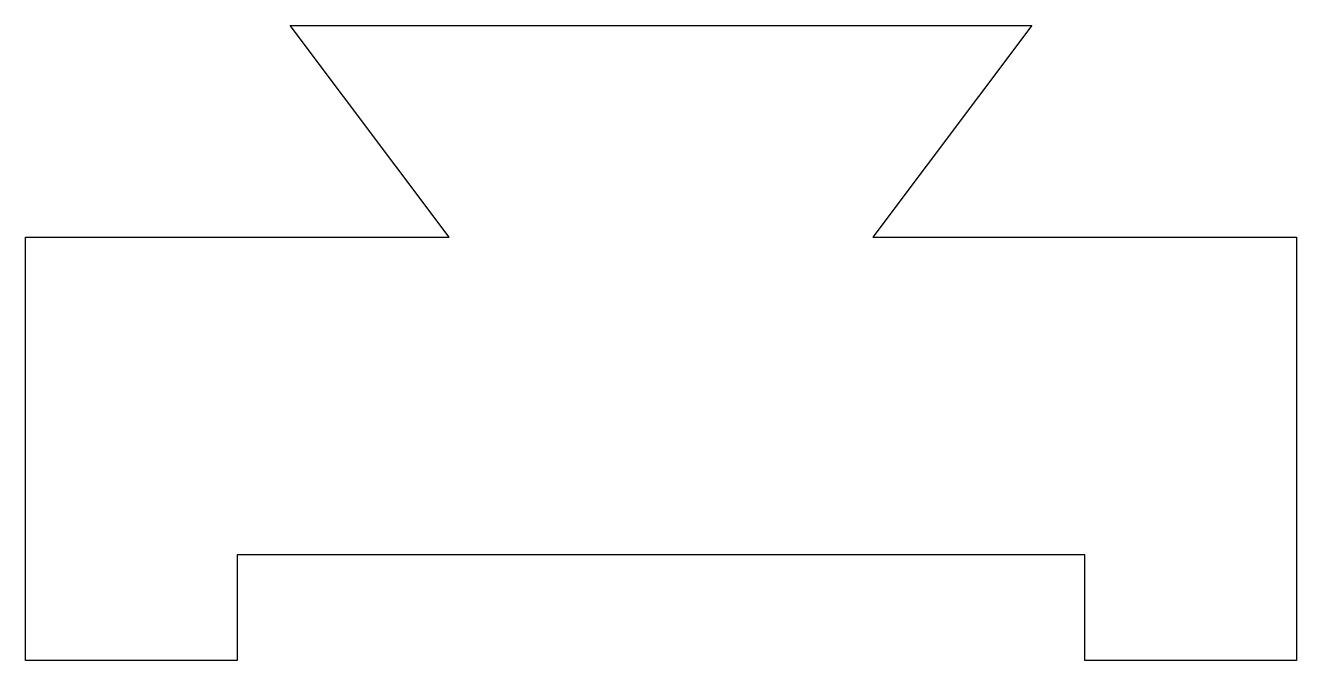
# Model space of a CAD drawing. Header units: millimetres. Extents: x 0 to 6, y 0 to 3.
import ezdxf

# ---------------------------------------------------------------- set-up
doc = ezdxf.new("R2010")
doc.units = ezdxf.units.MM

msp = doc.modelspace()

# ---------------------------------------------------------------- linework, layer by layer
for p, q in [((2, 2), (1.25, 3)), ((1.25, 3), (4.75, 3)), ((4.75, 3), (4, 2)), ((0, 0), (0, 2)), ((0, 2), (2, 2)), ((4, 2), (6, 2)), ((6, 2), (6, 0)), ((5, 0.5), (1, 0.5)), ((1, 0.5), (1, 0)), ((5, 0), (5, 0.5)), ((1, 0), (0, 0)), ((6, 0), (5, 0))]:
    msp.add_line(p, q)

doc.saveas('drawing.dxf')
